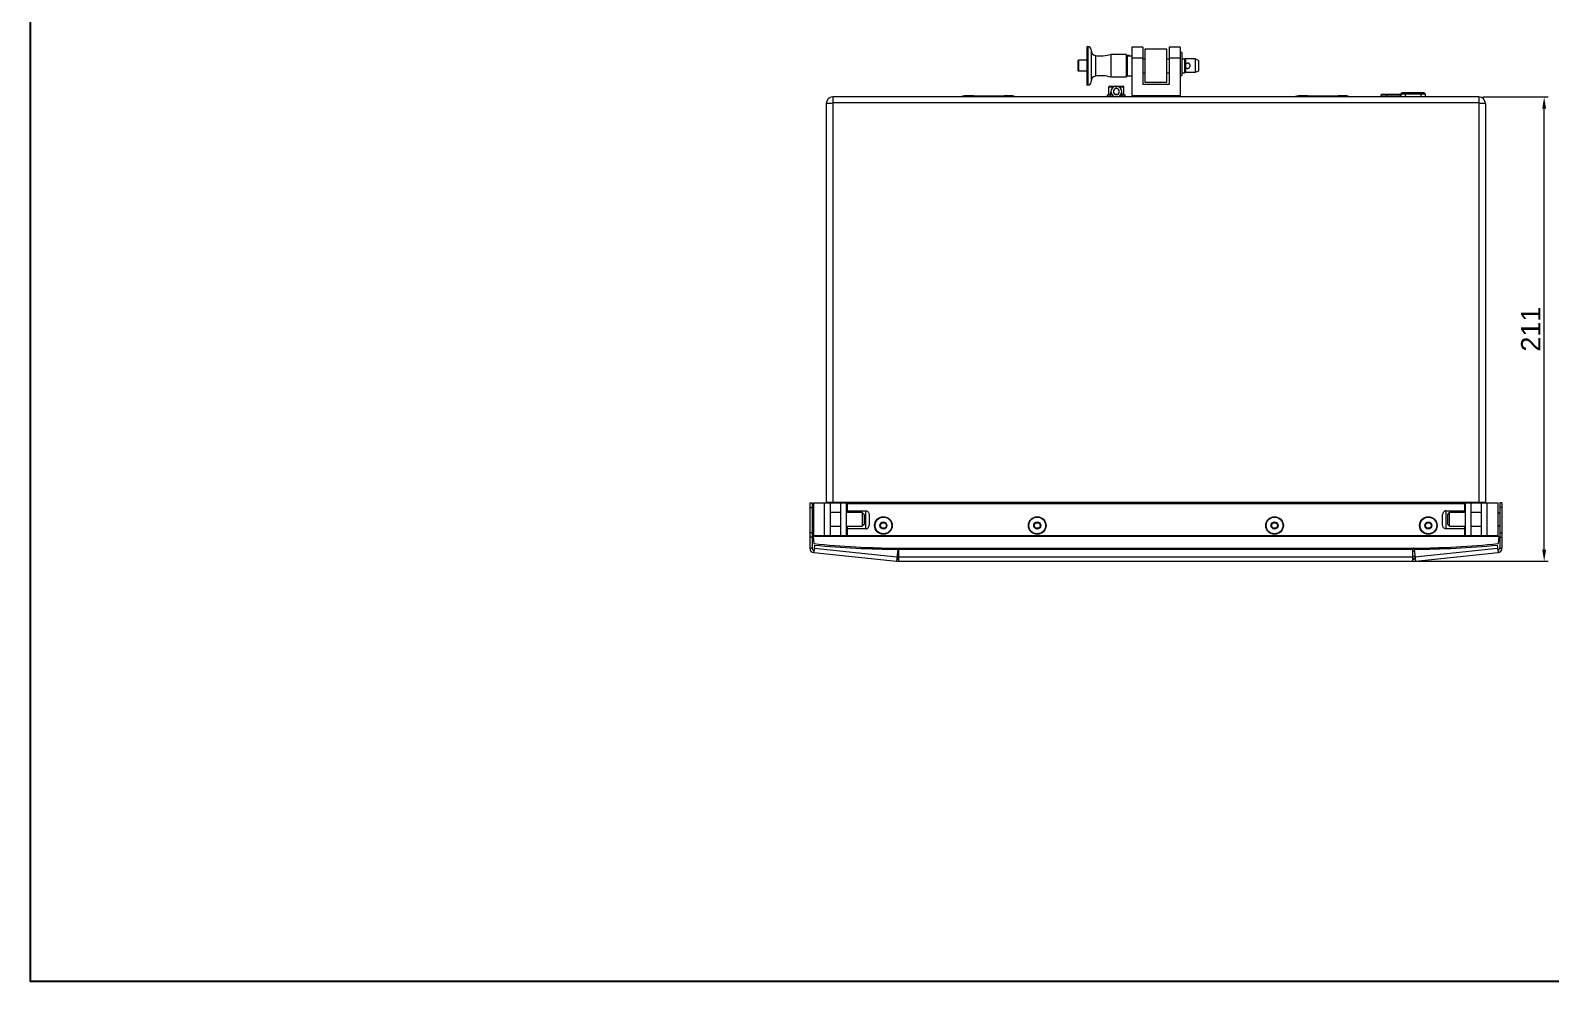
# Model space of a CAD drawing. Header units: millimetres. Extents: x 0 to 1040, y 0 to 735.
# Drawn here: x 0 to 692, y 0 to 433 of the extents above; entities that cross this region are included whole.
import ezdxf

# ---------------------------------------------------------------- set-up
doc = ezdxf.new("R2010")
doc.units = ezdxf.units.MM
doc.header["$LTSCALE"] = 0.1
doc.layers.get('0').update_dxf_attribs({"lineweight": 13})
doc.layers.get('Defpoints').update_dxf_attribs({"lineweight": 9})
doc.layers.add('图框', color=7, linetype='Continuous')
doc.layers.add('标注', color=251, linetype='Continuous', lineweight=9)
doc.styles.get("Standard").update_dxf_attribs({"font": 'arial.ttf'})
doc.dimstyles.new('STANDARD 3.5', dxfattribs={"dimscale": 3.5, "dimtxt": 2.5, "dimasz": 1.5, "dimexe": 0.5, "dimexo": 0.5, "dimgap": 0.5, "dimtad": 1, "dimtoh": 1, "dimdec": 1, "dimzin": 9, "dimdsep": 46, "dimtxsty": 'Standard', "dimcen": 0, "dimclrd": 256, "dimclre": 256, "dimclrt": 256, "dimadec": 0, "dimazin": 0, "dimtp": 0.01, "dimtm": 0.01, "dimtfac": 1, "dimtdec": 1, "dimtofl": 0, "dimtmove": 0, "dimatfit": 3, "dimfxl": 1, "dimtolj": 1, "dimtzin": 4, "dimlwd": -1, "dimlwe": -1, "dimarcsym": 0})

# ---------------------------------------------------------------- blocks, each defined once
blk = doc.blocks.new('*D11')
at = {"layer": 'Defpoints', "color": 0, "transparency": 16777216}
for p in [(659.2, 402.57), (688.9, 402.57), (629.12, 191.27)]:
    blk.add_point(p, dxfattribs=at)
at = {"layer": '标注', "transparency": 16777216}
for p, q in [((660.95, 402.57), (690.65, 402.57)), ((688.9, 196.52), (688.9, 397.32)), ((630.87, 191.27), (690.65, 191.27))]:
    blk.add_line(p, q, dxfattribs=at)
for points in [[(688.03, 397.32), (689.78, 397.32), (688.9, 402.57)], [(688.03, 196.52), (689.78, 196.52), (688.9, 191.27)]]:
    blk.add_solid(points, dxfattribs=at)
at = {"layer": '标注', "transparency": 16777216, "insert": (682.76, 296.92), "char_height": 8.75, "attachment_point": 5, "rotation": 90}
blk.add_mtext('\\A1;211', dxfattribs=at)
blk = doc.blocks.new('A4-H')
at = {"layer": '图框'}
blk.add_lwpolyline([(0, 210.02), (297, 210.02), (297, 0), (0, 0)], close=True, dxfattribs=at)

msp = doc.modelspace()

# ---------------------------------------------------------------- linework, layer by layer
at = {"lineweight": 9}
for p, q in [((480.7, 425.02), (480.7, 408.52)), ((481.2, 425.52), (481.2, 408.02)), ((482.7, 424.02), (482.7, 409.52)), ((501.2, 425.27), (501.2, 403.27)), ((506.2, 425.27), (501.2, 425.27)), ((506.2, 425.27), (506.2, 408.27)), ((518.2, 425.27), (518.2, 408.27)), ((523.2, 425.27), (518.2, 425.27)), ((523.2, 425.27), (523.2, 403.27)), ((524, 422.77), (523.2, 422.77)), ((524, 422.77), (524, 412.28)), ((477, 419.27), (476.7, 418.97)), ((476.7, 418.97), (476.7, 414.57)), ((477, 419.27), (477, 414.27)), ((480.7, 419.27), (477, 419.27)), ((484.66, 421.49), (484.66, 412.06)), ((491.7, 421.97), (491.7, 411.57)), ((498.7, 421.97), (491.7, 421.97)), ((498.7, 421.97), (498.7, 420.77)), ((500.2, 421.52), (498.7, 421.52)), ((498.7, 420.77), (499.2, 421.27)), ((498.7, 420.77), (498.7, 412.77)), ((499.2, 421.27), (499.2, 412.27)), ((499.2, 421.27), (501.2, 421.27)), ((500.2, 421.52), (500.2, 421.27)), ((506.2, 420.27), (501.2, 420.27)), ((506.2, 419.97), (507.2, 419.97)), ((517.2, 419.97), (518.2, 419.97)), ((523.2, 420.27), (518.2, 420.27)), ((524, 419.97), (525.2, 419.97)), ((525.2, 419.97), (525.2, 413.57)), ((525.7, 419.47), (525.2, 419.97)), ((530.1, 419.87), (525.3, 419.87)), ((525.7, 419.47), (525.7, 414.07)), ((530.1, 419.87), (530.1, 413.67)), ((531.6, 419.18), (530.1, 419.87)), ((531.6, 419.18), (531.6, 414.37)), ((477, 414.27), (476.7, 414.57)), ((480.7, 414.27), (477, 414.27)), ((498.7, 411.57), (491.7, 411.57)), ((498.7, 412.77), (498.7, 411.57)), ((498.7, 412.77), (499.2, 412.27)), ((500.2, 412.02), (498.7, 412.02)), ((499.2, 412.27), (501.2, 412.27)), ((500.2, 412.27), (500.2, 412.02)), ((506.2, 413.57), (507.2, 413.57)), ((518.2, 408.27), (506.2, 408.27)), ((517.2, 413.57), (518.2, 413.57)), ((523.2, 412.36), (524, 412.36)), ((523.2, 412.28), (524, 412.28)), ((524, 413.57), (525.2, 413.57)), ((525.7, 414.07), (525.2, 413.57)), ((530.1, 413.67), (525.3, 413.67)), ((531.6, 414.37), (530.1, 413.67)), ((365.2, 402.57), (365.2, 218.07)), ((659.2, 402.57), (365.2, 402.57)), ((425.17, 403.07), (423, 402.57)), ((429.19, 403.07), (425.17, 403.07)), ((425.23, 403.07), (425.17, 403.07)), ((425.23, 403.07), (447.17, 403.07)), ((429.45, 402.77), (429.45, 402.57)), ((429.45, 402.77), (442.95, 402.77)), ((429.74, 402.77), (429.74, 402.57)), ((442.66, 402.77), (442.66, 402.57)), ((442.95, 402.77), (442.95, 402.57)), ((447.23, 403.07), (443.21, 403.07)), ((447.17, 403.07), (447.23, 403.07)), ((447.23, 403.07), (449.4, 402.57)), ((490.2, 402.57), (490.2, 403.57)), ((490.2, 403.57), (491.6, 403.57)), ((490.29, 402.57), (490.29, 403.57)), ((490.72, 403.87), (490.72, 407.18)), ((490.72, 407.18), (493.05, 407.18)), ((490.72, 403.87), (491.71, 403.87)), ((491.02, 407.48), (497.38, 407.48)), ((491.6, 403.57), (491.6, 402.57)), ((493.5, 403.87), (494.9, 403.87)), ((493.9, 407.46), (494.15, 406.37)), ((493.96, 407.18), (494.44, 407.18)), ((494.25, 406.37), (494.5, 407.46)), ((495.35, 407.18), (497.68, 407.18)), ((496.69, 403.87), (497.68, 403.87)), ((496.8, 402.57), (496.8, 403.57)), ((496.8, 403.57), (498.2, 403.57)), ((497.68, 403.87), (497.68, 407.18)), ((498.11, 402.57), (498.11, 403.57)), ((498.2, 402.57), (498.2, 403.57)), ((501.2, 403.27), (523.2, 403.27)), ((509.8, 403.27), (509.8, 402.57)), ((514.6, 403.27), (514.6, 402.57)), ((577.17, 403.07), (575, 402.57)), ((577.23, 403.07), (577.17, 403.07)), ((581.19, 403.07), (577.17, 403.07)), ((577.23, 403.07), (599.17, 403.07)), ((581.45, 402.77), (581.45, 402.57)), ((581.45, 402.77), (594.95, 402.77)), ((581.74, 402.77), (581.74, 402.57)), ((594.66, 402.77), (594.66, 402.57)), ((594.95, 402.77), (594.95, 402.57)), ((599.23, 403.07), (595.21, 403.07)), ((599.17, 403.07), (599.23, 403.07)), ((599.23, 403.07), (601.4, 402.57)), ((615, 403.87), (614.7, 403.57)), ((614.7, 403.57), (623.4, 403.57)), ((614.7, 402.57), (614.7, 403.57)), ((615, 403.87), (623.48, 403.87)), ((617.2, 403.87), (617.2, 402.57)), ((623.4, 403.87), (623.4, 402.57)), ((624.3, 404.57), (623.7, 403.97)), ((623.7, 403.97), (634.7, 403.97)), ((623.7, 403.97), (623.7, 402.57)), ((624.3, 404.57), (634.1, 404.57)), ((625.7, 404.57), (625.7, 402.57)), ((632.7, 404.57), (632.7, 402.57)), ((634.1, 404.57), (634.7, 403.97)), ((634.7, 403.97), (634.7, 402.57)), ((659.2, 402.57), (659.2, 218.07)), ((362.2, 399.57), (362.2, 218.07)), ((659.2, 399.84), (365.2, 399.84)), ((662.2, 399.57), (662.2, 218.07)), ((354.7, 217.82), (354.7, 197.28)), ((354.7, 217.82), (355.7, 217.82)), ((354.7, 215.82), (355.7, 215.82)), ((355.7, 217.82), (355.7, 197.28)), ((356.4, 217.82), (356.4, 202.82)), ((356.4, 217.82), (371.4, 217.82)), ((361.4, 202.82), (361.4, 217.82)), ((662.2, 218.07), (362.2, 218.07)), ((364.15, 202.82), (364.15, 217.82)), ((368.65, 217.82), (368.65, 202.82)), ((371.4, 202.82), (371.4, 217.82)), ((371.7, 218.07), (371.7, 213.42)), ((371.7, 217.57), (652.7, 217.57)), ((652.7, 218.07), (652.7, 213.42)), ((653, 217.82), (668, 217.82)), ((653, 217.82), (653, 202.82)), ((655.75, 202.82), (655.75, 217.82)), ((660.25, 217.82), (660.25, 202.82)), ((663, 202.82), (663, 217.82)), ((668, 202.82), (668, 217.82)), ((669.7, 217.82), (668.7, 217.82)), ((668.7, 217.82), (668.7, 197.28)), ((669.7, 215.82), (668.7, 215.82)), ((669.7, 217.82), (669.7, 197.28)), ((355.7, 213.62), (356.4, 212.92)), ((355.7, 207.02), (356.4, 207.72)), ((368.65, 213.42), (364.15, 213.42)), ((378.6, 213.42), (371.4, 213.42)), ((371.7, 214.22), (380.2, 214.22)), ((379.4, 212.62), (378.6, 213.42)), ((378.6, 213.42), (378.6, 207.22)), ((379.4, 208.02), (378.6, 207.22)), ((379.4, 212.62), (379.4, 208.02)), ((380.2, 206.01), (380.2, 214.22)), ((381.7, 212.5), (381.7, 207.74)), ((386.76, 207.57), (387.48, 208.82)), ((387.48, 206.32), (386.76, 207.57)), ((387.48, 208.82), (388.92, 208.82)), ((388.92, 208.82), (389.64, 207.57)), ((389.64, 207.57), (388.92, 206.32)), ((456.76, 207.57), (457.48, 208.82)), ((457.48, 206.32), (456.76, 207.57)), ((457.48, 208.82), (458.92, 208.82)), ((458.92, 208.82), (459.64, 207.57)), ((459.64, 207.57), (458.92, 206.32)), ((564.76, 207.57), (565.48, 208.82)), ((565.48, 206.32), (564.76, 207.57)), ((565.48, 208.82), (566.92, 208.82)), ((566.92, 208.82), (567.64, 207.57)), ((567.64, 207.57), (566.92, 206.32)), ((634.76, 207.57), (635.48, 208.82)), ((635.48, 206.32), (634.76, 207.57)), ((635.48, 208.82), (636.92, 208.82)), ((636.92, 208.82), (637.64, 207.57)), ((637.64, 207.57), (636.92, 206.32)), ((642.7, 207.74), (642.7, 212.5)), ((644.2, 214.22), (652.7, 214.22)), ((644.2, 214.22), (644.2, 206.01)), ((645, 212.62), (645.8, 213.42)), ((645, 208.02), (645, 212.62)), ((645, 208.02), (645.8, 207.22)), ((653, 213.42), (645.8, 213.42)), ((645.8, 207.22), (645.8, 213.42)), ((660.25, 213.42), (655.75, 213.42)), ((668.7, 213.62), (668, 212.92)), ((668.7, 207.02), (668, 207.72)), ((355.7, 204.27), (354.7, 204.27)), ((355.7, 202.27), (354.7, 202.27)), ((356.2, 202.57), (356.48, 199.35)), ((668.2, 202.57), (356.2, 202.57)), ((371.4, 202.82), (356.4, 202.82)), ((364.15, 207.22), (368.65, 207.22)), ((371.4, 207.22), (378.6, 207.22)), ((371.7, 207.22), (371.7, 202.57)), ((380.2, 206.01), (371.7, 206.01)), ((371.7, 203.07), (652.7, 203.07)), ((388.92, 206.32), (387.48, 206.32)), ((458.92, 206.32), (457.48, 206.32)), ((566.92, 206.32), (565.48, 206.32)), ((636.92, 206.32), (635.48, 206.32)), ((652.7, 206.01), (644.2, 206.01)), ((645.8, 207.22), (653, 207.22)), ((652.7, 207.22), (652.7, 202.57)), ((668, 202.82), (653, 202.82)), ((655.75, 207.22), (660.25, 207.22)), ((668.2, 202.57), (667.92, 199.35)), ((668.7, 204.27), (669.7, 204.27)), ((668.7, 202.27), (669.7, 202.27)), ((355.7, 197.28), (354.7, 197.28)), ((356.85, 198.67), (356.49, 195.29)), ((356.49, 195.29), (394.13, 191.34)), ((356.7, 197.28), (394.34, 193.32)), ((394.71, 196.81), (394.13, 191.34)), ((394.5, 197.27), (629.9, 197.27)), ((395.28, 195.77), (394.6, 195.77)), ((395.28, 196.77), (629.12, 196.77)), ((395.28, 191.27), (395.28, 196.77)), ((629.12, 191.27), (629.12, 196.77)), ((629.8, 195.77), (629.12, 195.77)), ((629.69, 196.81), (630.27, 191.34)), ((630.06, 193.32), (667.7, 197.28)), ((630.27, 191.34), (667.91, 195.29)), ((667.55, 198.67), (667.91, 195.29)), ((668.7, 197.28), (669.7, 197.28)), ((394.53, 192.73), (394.28, 192.73)), ((394.52, 192.74), (395.28, 192.8)), ((395.28, 193.27), (397.08, 193.27)), ((395.28, 191.27), (629.12, 191.27)), ((396.18, 193.27), (629.12, 193.27)), ((629.12, 192.8), (629.88, 192.74)), ((630.12, 192.73), (629.87, 192.73))]:
    msp.add_line(p, q, dxfattribs=at)
msp.add_lwpolyline([(507.2, 409.27), (517.2, 409.27), (517.2, 424.27), (507.2, 424.27)], close=True, dxfattribs=at)
for centre, radius in [((388.2, 207.57), 4), ((388.2, 207.57), 3.8), ((388.2, 207.57), 1.6), ((458.2, 207.57), 4), ((458.2, 207.57), 3.8), ((458.2, 207.57), 1.6), ((566.2, 207.57), 4), ((566.2, 207.57), 3.8), ((566.2, 207.57), 1.6), ((636.2, 207.57), 4), ((636.2, 207.57), 3.8), ((636.2, 207.57), 1.6)]:
    msp.add_circle(centre, radius, dxfattribs=at)
for centre, radius, start, end in [((481.2, 425.02), 0.5, 90, 180), ((481.2, 424.02), 1.5, 0, 90), ((485.05, 423.8), 2.35, 180, 260.34681), ((487.17, 436.27), 15, 260.34681, 287.57295), ((481.2, 408.52), 0.5, 180, 270), ((481.2, 409.52), 1.5, 270, 0), ((485.05, 409.75), 2.35, 99.65319, 180), ((487.17, 397.27), 15, 72.42705, 99.65319), ((365.2, 399.57), 3, 90, 180), ((534.46, 401.35), 105.29, 179.06668, 179.3347), ((429.15, 402.76), 0.309, 60.3188, 66.29742), ((429.15, 402.77), 0.296, 54.38912, 60.26405), ((429.75, 402.77), 0.3, 90, 180), ((442.65, 402.77), 0.3, 0, 90), ((443.25, 402.76), 0.31, 98.04209, 101.06353), ((369.46, 401.78), 73.76, 0.6197, 1.00225), ((491.02, 407.18), 0.3, 90, 180), ((491.02, 403.87), 0.3, 180, 270), ((494.2, 405.02), 2.45, 97.03346, 82.96654), ((494.2, 405.02), 1.35, 92.12255, 87.87745), ((497.38, 407.18), 0.3, 0, 90), ((497.38, 403.87), 0.3, 270, 0), ((686.46, 401.35), 105.29, 179.06668, 179.3347), ((581.15, 402.76), 0.309, 60.3188, 66.29742), ((581.15, 402.77), 0.296, 54.38912, 60.26405), ((581.75, 402.77), 0.3, 90, 180), ((594.65, 402.77), 0.3, 0, 90), ((595.25, 402.76), 0.31, 98.04209, 101.06353), ((521.46, 401.78), 73.76, 0.6197, 1.00225), ((623.48, 404.17), 0.3, 270, 318.18969), ((659.2, 399.57), 3, 0, 90), ((356.7, 197.28), 2, 180, 264), ((356.7, 197.28), 1, 180, 264), ((394.5, 546.1), 348.82, 263.74321, 270), ((394.71, 581.02), 384.22, 264.34503, 270), ((382.57, 193.74), 3.73, 61.29045, 88.01045), ((629.69, 581.02), 384.22, 270, 275.65497), ((629.9, 546.1), 348.82, 270, 276.25679), ((641.83, 193.74), 3.73, 91.98955, 118.70955), ((667.7, 197.28), 1, 276, 0), ((667.7, 197.28), 2, 276, 0), ((395.28, 202.27), 11, 264, 270), ((395.28, 202.27), 10, 264, 270), ((394.52, 199.36), 6.62, 268.01962, 269.95428), ((394.51, 199.23), 5.69, 268.33755, 276.85315), ((394.52, 199.3), 6.56, 270.07073, 271.22924), ((394.52, 199.11), 6.37, 271.20801, 276.85991), ((394.53, 199), 5.46, 276.92416, 277.88043), ((629.87, 199.02), 6.29, 263.09613, 268.82582), ((629.12, 202.27), 10, 270, 276), ((629.12, 202.27), 11, 270, 276), ((629.89, 199.37), 5.83, 262.49966, 271.35096), ((629.88, 199.25), 6.51, 268.80005, 269.93649), ((629.88, 199.38), 6.65, 270.01656, 271.88269)]:
    msp.add_arc(centre, radius, start, end, dxfattribs=at)
for points, knots in [([(527.78, 416.77), (527.78, 416.9), (527.75, 417.15), (527.58, 417.49), (527.33, 417.76), (526.99, 417.93), (526.61, 417.98), (526.24, 417.91), (525.92, 417.72), (525.76, 417.52), (525.69, 417.42)], [0, 0, 0, 0, 0.126191, 0.251033, 0.374918, 0.499592, 0.625706, 0.751627, 0.876034, 1, 1, 1, 1]), ([(525.69, 416.13), (525.76, 416.03), (525.92, 415.83), (526.24, 415.64), (526.61, 415.57), (526.99, 415.62), (527.32, 415.79), (527.58, 416.06), (527.75, 416.4), (527.78, 416.65), (527.78, 416.77)], [0, 0, 0, 0, 0.123951, 0.248338, 0.374244, 0.500366, 0.625053, 0.748949, 0.873801, 1, 1, 1, 1]), ([(429.19, 403.07), (429.2, 403.07), (429.23, 403.06), (429.26, 403.05), (429.27, 403.05)], [0, 0, 0, 0, 0.350873, 1, 1, 1, 1]), ([(429.33, 403.01), (429.37, 402.98), (429.43, 402.91), (429.45, 402.82), (429.45, 402.77)], [0, 0, 0, 0, 0.549694, 1, 1, 1, 1]), ([(429.87, 403.07), (429.82, 403.07), (429.78, 403.01), (429.76, 402.94), (429.74, 402.87), (429.74, 402.81), (429.74, 402.77)], [0, 0, 0, 0, 0.366201, 0.506926, 0.662644, 1, 1, 1, 1]), ([(442.53, 403.07), (442.58, 403.07), (442.62, 403.01), (442.64, 402.94), (442.66, 402.87), (442.66, 402.81), (442.66, 402.77)], [0, 0, 0, 0, 0.366201, 0.506926, 0.662644, 1, 1, 1, 1]), ([(442.95, 402.77), (442.95, 402.8), (442.96, 402.85), (442.99, 402.93), (443.04, 402.99), (443.11, 403.04), (443.16, 403.06), (443.19, 403.06)], [0, 0, 0, 0, 0.1864, 0.382982, 0.612776, 0.761408, 1, 1, 1, 1]), ([(491.6, 403.57), (491.61, 403.57), (491.64, 403.58), (491.67, 403.58), (491.7, 403.59)], [0, 0, 0, 0, 0.235048, 1, 1, 1, 1]), ([(491.62, 402.65), (491.62, 402.67), (491.63, 402.72), (491.64, 402.85), (491.66, 403.04), (491.68, 403.3), (491.69, 403.49), (491.7, 403.59)], [0, 0, 0, 0, 0.071459, 0.162177, 0.393513, 0.678115, 1, 1, 1, 1]), ([(491.7, 403.59), (491.71, 403.82), (491.73, 404.15), (491.74, 404.59), (491.75, 404.8), (491.75, 404.9)], [0, 0, 0, 0, 0.518497, 0.770313, 1, 1, 1, 1]), ([(491.75, 404.98), (491.75, 404.97), (491.75, 404.95), (491.75, 404.92), (491.75, 404.9)], [0, 0, 0, 0, 0.261442, 1, 1, 1, 1]), ([(496.65, 404.9), (496.65, 404.9), (496.65, 404.93), (496.65, 404.96), (496.65, 404.98)], [0, 0, 0, 0, 0.238018, 1, 1, 1, 1]), ([(496.7, 403.59), (496.69, 403.82), (496.67, 404.15), (496.66, 404.59), (496.65, 404.8), (496.65, 404.9)], [0, 0, 0, 0, 0.5185, 0.770315, 1, 1, 1, 1]), ([(496.78, 402.65), (496.78, 402.67), (496.77, 402.72), (496.76, 402.85), (496.74, 403.04), (496.72, 403.3), (496.71, 403.49), (496.7, 403.59)], [0, 0, 0, 0, 0.071457, 0.162176, 0.393512, 0.678116, 1, 1, 1, 1]), ([(496.7, 403.59), (496.71, 403.59), (496.74, 403.58), (496.78, 403.57), (496.8, 403.57)], [0, 0, 0, 0, 0.266217, 1, 1, 1, 1]), ([(581.19, 403.07), (581.2, 403.07), (581.23, 403.06), (581.26, 403.05), (581.27, 403.05)], [0, 0, 0, 0, 0.350873, 1, 1, 1, 1]), ([(581.33, 403.01), (581.37, 402.98), (581.43, 402.91), (581.45, 402.82), (581.45, 402.77)], [0, 0, 0, 0, 0.549694, 1, 1, 1, 1]), ([(581.87, 403.07), (581.82, 403.07), (581.78, 403.01), (581.76, 402.94), (581.74, 402.87), (581.74, 402.81), (581.74, 402.77)], [0, 0, 0, 0, 0.366201, 0.506926, 0.662644, 1, 1, 1, 1]), ([(594.53, 403.07), (594.58, 403.07), (594.62, 403.01), (594.64, 402.94), (594.66, 402.87), (594.66, 402.81), (594.66, 402.77)], [0, 0, 0, 0, 0.366201, 0.506926, 0.662644, 1, 1, 1, 1]), ([(594.95, 402.77), (594.95, 402.8), (594.96, 402.85), (594.99, 402.93), (595.04, 402.99), (595.11, 403.04), (595.16, 403.06), (595.19, 403.06)], [0, 0, 0, 0, 0.1864, 0.382982, 0.612776, 0.761408, 1, 1, 1, 1]), ([(623.4, 403.57), (623.44, 403.57), (623.5, 403.58), (623.57, 403.6), (623.61, 403.61), (623.65, 403.63), (623.68, 403.65), (623.7, 403.67), (623.7, 403.69), (623.7, 403.7)], [0, 0, 0, 0, 0.343729, 0.498898, 0.636392, 0.753884, 0.851157, 0.931018, 1, 1, 1, 1]), ([(362.2, 399.57), (362.2, 399.58), (362.22, 399.61), (362.3, 399.64), (362.46, 399.69), (362.74, 399.73), (363.11, 399.76), (363.55, 399.8), (364.26, 399.83), (364.82, 399.84), (365.2, 399.84)], [0, 0, 0, 0, 0.009683, 0.026191, 0.084685, 0.177191, 0.300795, 0.450868, 0.62184, 1, 1, 1, 1]), ([(659.2, 399.84), (659.58, 399.84), (660.14, 399.83), (660.85, 399.8), (661.29, 399.76), (661.66, 399.73), (661.94, 399.69), (662.1, 399.64), (662.18, 399.61), (662.2, 399.58), (662.2, 399.57)], [0, 0, 0, 0, 0.37821, 0.549183, 0.699245, 0.822842, 0.915334, 0.973817, 0.990319, 1, 1, 1, 1]), ([(380.2, 214.22), (380.41, 214.22), (380.84, 214.12), (381.34, 213.71), (381.64, 213.13), (381.7, 212.71), (381.7, 212.5)], [0, 0, 0, 0, 0.249945, 0.499839, 0.749783, 1, 1, 1, 1]), ([(380.2, 206.01), (380.41, 206.01), (380.84, 206.12), (381.34, 206.53), (381.64, 207.1), (381.7, 207.53), (381.7, 207.74)], [0, 0, 0, 0, 0.250186, 0.500102, 0.750054, 1, 1, 1, 1]), ([(644.2, 214.22), (643.99, 214.22), (643.56, 214.12), (643.06, 213.71), (642.76, 213.13), (642.7, 212.71), (642.7, 212.5)], [0, 0, 0, 0, 0.250186, 0.500102, 0.750054, 1, 1, 1, 1]), ([(644.2, 206.01), (643.99, 206.01), (643.56, 206.12), (643.06, 206.53), (642.76, 207.1), (642.7, 207.53), (642.7, 207.74)], [0, 0, 0, 0, 0.249945, 0.499839, 0.749783, 1, 1, 1, 1]), ([(394.79, 197.25), (394.85, 197.24), (395.08, 197.2), (395.3, 197.12), (395.45, 197.04)], [0, 0, 0, 0, 0.246443, 1, 1, 1, 1]), ([(395.45, 197.04), (395.48, 197.03), (395.6, 196.96), (395.72, 196.88), (395.8, 196.82)], [0, 0, 0, 0, 0.246353, 1, 1, 1, 1]), ([(628.95, 197.04), (628.92, 197.03), (628.8, 196.96), (628.68, 196.88), (628.6, 196.82)], [0, 0, 0, 0, 0.246353, 1, 1, 1, 1]), ([(629.61, 197.25), (629.55, 197.24), (629.32, 197.2), (629.1, 197.12), (628.95, 197.04)], [0, 0, 0, 0, 0.246443, 1, 1, 1, 1])]:
    msp.add_open_spline(points, degree=3, knots=knots, dxfattribs=at)
for points in [[(429.23, 403.07), (429.22, 403.07), (429.21, 403.07), (429.19, 403.07)], [(443.21, 403.07), (443.19, 403.07), (443.18, 403.07), (443.17, 403.07)], [(581.23, 403.07), (581.22, 403.07), (581.21, 403.07), (581.19, 403.07)], [(595.21, 403.07), (595.19, 403.07), (595.18, 403.07), (595.17, 403.07)]]:
    msp.add_open_spline(points, degree=3, dxfattribs=at)

# ---------------------------------------------------------------- block references
at = {"layer": '图框', "xscale": 3.5, "yscale": 3.5, "zscale": 3.5}
msp.add_blockref('A4-H', (0, 0), dxfattribs=at)

# ---------------------------------------------------------------- dimensions: what is measured, and where the dimension line sits
at = {"layer": '标注'}
dim = msp.add_linear_dim(base=(688.9, 402.57), p1=(629.12, 191.27), p2=(659.2, 402.57), angle=90, dimstyle='STANDARD 3.5', override={"dimdec": 0}, dxfattribs=at)
dim.commit()
dim.dimension.update_dxf_attribs({"geometry": '*D11', "text_midpoint": (682.76, 296.92)})

doc.saveas('drawing.dxf')
